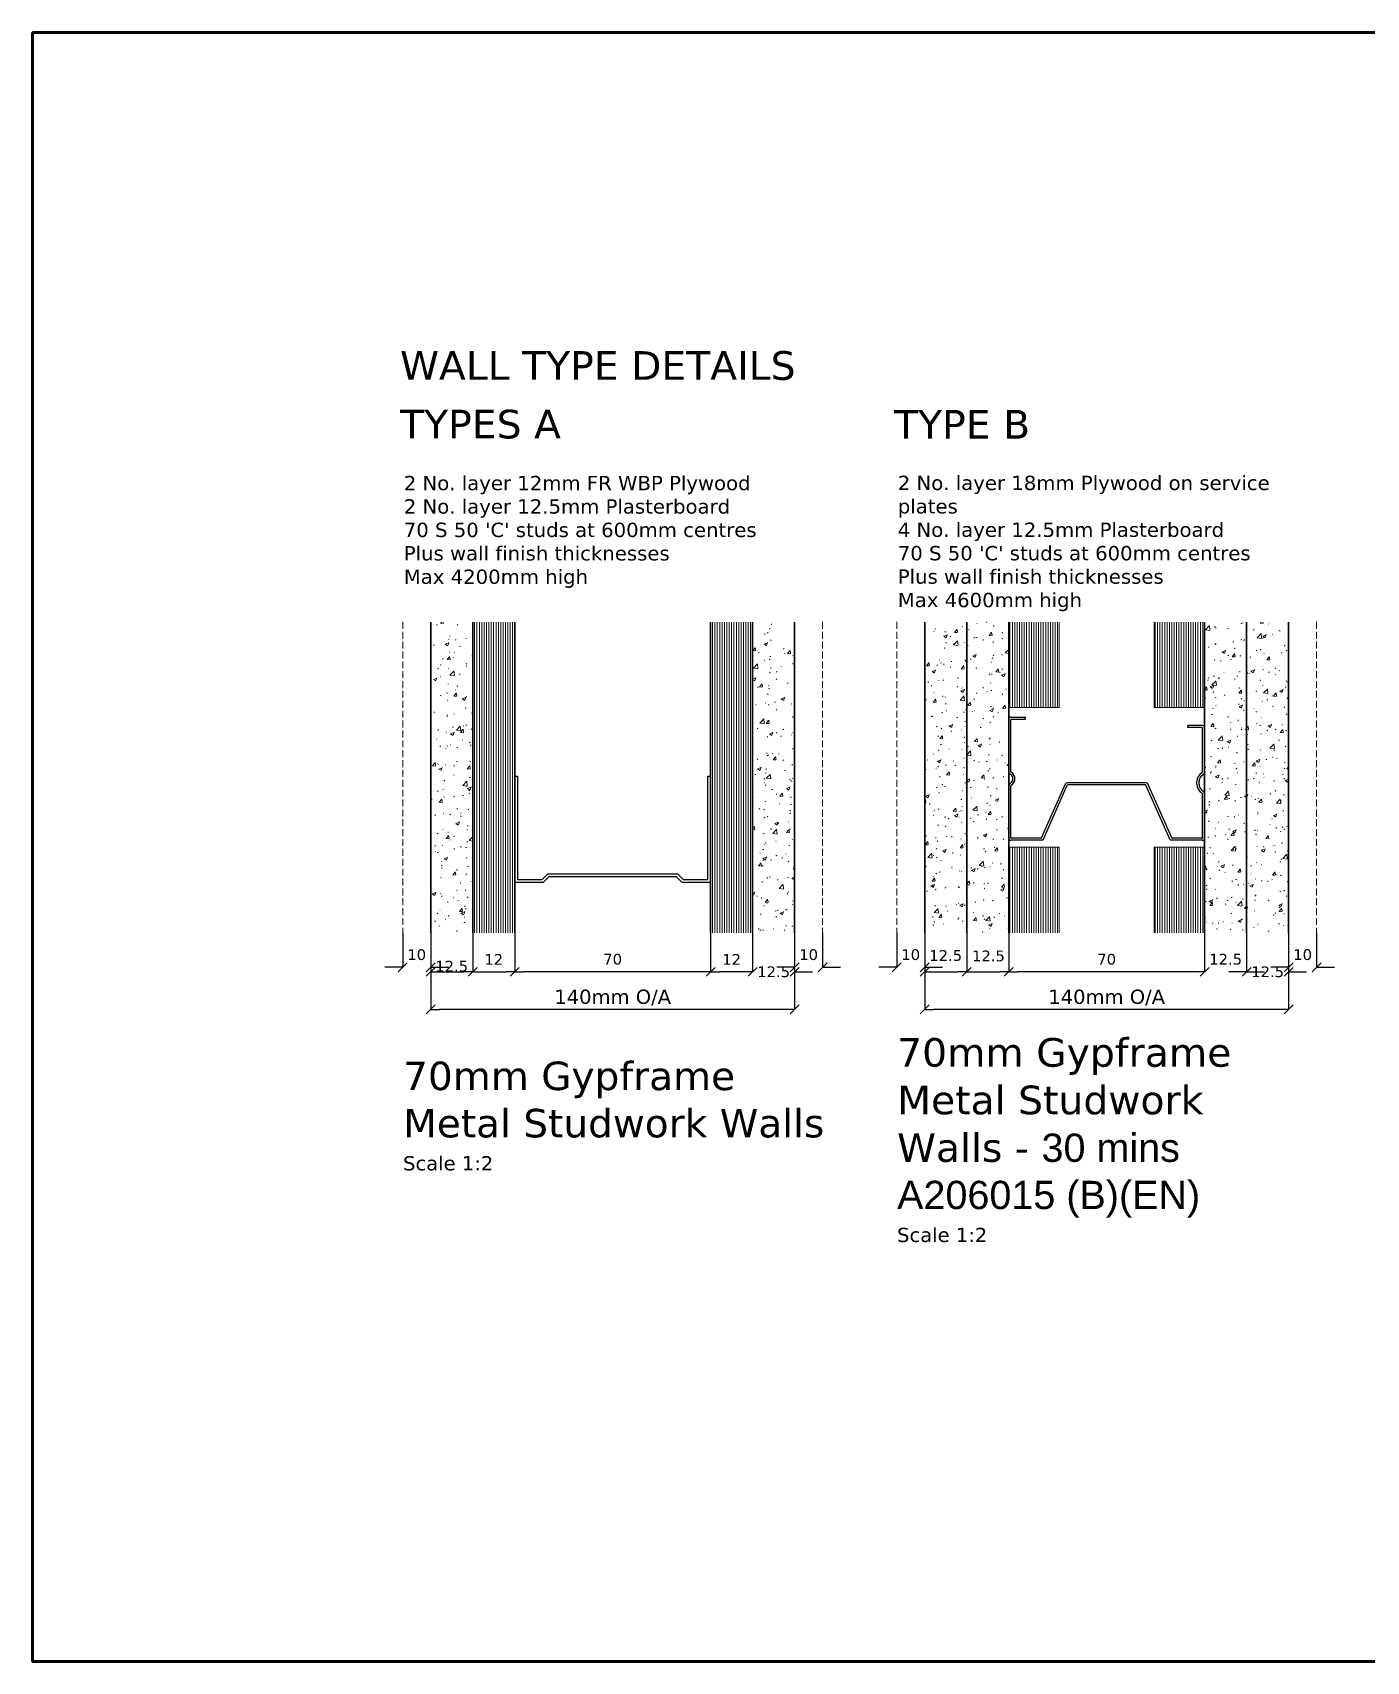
# Model space of a CAD drawing. Header units: millimetres. Extents: x -159872 to 386485, y -250577 to 158966.
# Drawn here: x -109263 to -108787, y 16843 to 17425 of the extents above; entities that cross this region are included whole.
import ezdxf

# ---------------------------------------------------------------- set-up
doc = ezdxf.new("R2010")
doc.units = ezdxf.units.MM
doc.header["$PDMODE"] = 1
doc.header["$PDSIZE"] = -2
doc.linetypes.add('VW-02 Medium Dashed', pattern=[3.527298, 2.469236, -1.058062])
doc.layers.get('0').update_dxf_attribs({"lineweight": 25})
for name, color, linetype, lineweight in [('LDS-details', 4, 'Continuous', 25), ('LDS-dimensions-1-2', 251, 'Continuous', 9), ('LDS-finishes-wall', 252, 'Continuous', 9), ('LDS-hatch_Hatch', 7, 'Continuous', 5), ('LDS-struct-new-walls', 6, 'Continuous', 35), ('LDS-text-1-2', 7, 'Continuous', 9)]:
    doc.layers.add(name, color=color, linetype=linetype, lineweight=lineweight)
doc.styles.add('Verdana', font='Verdana.ttf')
doc.dimstyles.new('keane-1-2', dxfattribs={"dimtxt": 2.541058, "dimasz": 3.181201, "dimexe": 0.05, "dimexo": 0.05, "dimgap": 0.05, "dimtad": 1, "dimtih": 1, "dimtoh": 1, "dimdec": 0, "dimdsep": 46, "dimtxsty": 'Verdana', "dimblk": 'VW_SLASH-3', "dimblk1": 'VW_SLASH-3', "dimblk2": 'VW_SLASH-3', "dimcen": 0, "dimazin": 0, "dimtfac": 1, "dimtdec": 0, "dimtix": 1, "dimtofl": 0, "dimtmove": 0, "dimatfit": 0, "dimldrblk": 'VW_SLASH-3', "dimfxl": 1, "dimfrac": 2, "dimtolj": 1, "dimarcsym": 0})
pattern_1 = [(90, (60673.5132, -36457.5152), (-0.850011, 0), [])]
pattern_2 = [(50, (60673.513, -36457.515), (12.3999044, -1.08485107), [1.2965906, -14.2624969]), (-5, (60673.513, -36457.515), (-2.3987157, 13.0038036), [1.0372725, -11.4099975]), (100.4514, (60674.547, -36457.606), (10.0011979, 11.9189446), [1.1019324, -12.1212572]), (46.1842, (60673.513, -36454.058), (18.4503298, -2.861472), [1.944886, -21.3937453]), (96.6356, (60675.05, -36454.296), (16.158332, 16.840428), [1.6528987, -18.1818829]), (-8.8158, (60673.513, -36454.058), (16.1583189, 16.8404406), [1.5559087, -17.1149963]), (21, (60675.242, -36454.922), (10.3192545, -6.96042505), [1.2965906, -14.2624969]), (-34, (60675.242, -36454.922), (4.206405, 12.5363033), [1.0372725, -11.4099975]), (71.4514, (60676.102, -36455.502), (14.5256638, 5.5758669), [1.1019324, -12.1212572]), (37.5, (60673.5132, -36457.515), (0.21021806, 5.75502733), [0.17287875, -34.1349092]), (37.5, (60682.593, -36450.548), (0.21021806, 5.75502733), [0.17287875, -34.1349092]), (37.5, (60682.73, -36450.443), (0.21021806, 5.75502733), [0.17287875, -34.1349092]), (37.5, (60692.0564, -36443.2865), (0.21021806, 5.75502733), [0.17287875, -34.1349092]), (37.5, (60692.1936, -36443.1813), (0.21021806, 5.75502733), [0.17287875, -34.1349092]), (7.5, (60673.513, -36457.515), (4.54791328, 6.81854037), [0.17287875, -21.8086543]), (7.5, (60680.232, -36456.6307), (4.54791328, 6.81854037), [0.17287875, -21.8086543]), (7.5, (60680.4035, -36456.608), (4.54791328, 6.81854037), [0.17287875, -21.8086543]), (7.5, (60691.493, -36455.148), (4.54791328, 6.81854037), [0.17287875, -21.8086543]), (7.5, (60691.6645, -36455.1256), (4.54791328, 6.81854037), [0.17287875, -21.8086543]), (-32.5, (60669.658, -36457.515), (9.22865555, -0.3899258), [0.17287875, -35.5265831]), (-32.5, (60673.449, -36459.9303), (9.22865555, -0.3899258), [0.17287875, -35.5265831]), (-32.5, (60673.5948, -36460.023), (9.22865555, -0.3899258), [0.17287875, -35.5265831]), (-32.5, (60685.1133, -36467.3613), (9.22865555, -0.3899258), [0.17287875, -35.5265831]), (-32.5, (60685.259, -36467.454), (9.22865555, -0.3899258), [0.17287875, -35.5265831]), (-42.5, (60667.929, -36457.515), (10.0820496, 1.73060242), [0.1728787, -27.107388]), (-42.5, (60672.199, -36461.428), (10.0820496, 1.73060242), [0.1728787, -27.107388]), (-42.5, (60672.327, -36461.545), (10.0820496, 1.73060242), [0.1728787, -27.107388]), (-42.5, (60679.0565, -36467.7114), (10.0820496, 1.73060242), [0.1728787, -27.107388]), (-42.5, (60679.184, -36467.828), (10.0820496, 1.73060242), [0.1728787, -27.107388])]

# ---------------------------------------------------------------- blocks, each defined once
blk = doc.blocks.new('VW_SLASH-3')
at = {"color": 0, "linetype": 'ByBlock', "lineweight": -2, "transparency": 16777216}
blk.add_line((0, 0), (-1, 0), dxfattribs=at)
at = {"color": 0, "linetype": 'Continuous', "lineweight": 5, "transparency": 16777216, "flags": 128}
blk.add_lwpolyline([(0.5, 0.5), (-0.5, -0.5)], dxfattribs=at)
blk = doc.blocks.new('*D10')
at = {"layer": 'Defpoints', "color": 0}
for p in [(-109090.81, 17103.5), (-109020.81, 17103.5), (-109090.81, 17089.52)]:
    blk.add_point(p, dxfattribs=at)
at = {"layer": 'LDS-dimensions-1-2', "color": 0, "lineweight": -2}
for p, q in [((-109090.81, 17103.45), (-109090.81, 17089.47)), ((-109020.81, 17103.45), (-109020.81, 17089.47)), ((-109024, 17089.52), (-109087.63, 17089.52))]:
    blk.add_line(p, q, dxfattribs=at)
at = {"layer": 'LDS-dimensions-1-2', "color": 0, "lineweight": -2, "xscale": 3.181201171875, "yscale": 3.181201171875, "zscale": 3.181201171875, "rotation": 180}
blk.add_blockref('VW_SLASH-3', (-109090.81, 17089.52), dxfattribs=at)
at = {"layer": 'LDS-dimensions-1-2', "color": 0, "lineweight": -2, "xscale": 3.181201171875, "yscale": 3.181201171875, "zscale": 3.181201171875}
blk.add_blockref('VW_SLASH-3', (-109020.81, 17089.52), dxfattribs=at)
at = {"layer": 'LDS-dimensions-1-2', "color": 0, "insert": (-109055.81, 17094.01), "char_height": 3.838, "attachment_point": 5, "style": 'Verdana'}
blk.add_mtext('\\A1;70', dxfattribs=at)
blk = doc.blocks.new('*D11')
at = {"layer": 'Defpoints', "color": 0}
for p in [(-109120.81, 17101), (-108990.81, 17103.5), (-109120.81, 17076.13)]:
    blk.add_point(p, dxfattribs=at)
at = {"layer": 'LDS-dimensions-1-2', "color": 0, "lineweight": -2}
for p, q in [((-109120.81, 17100.95), (-109120.81, 17076.08)), ((-108990.81, 17103.45), (-108990.81, 17076.08)), ((-108994, 17076.13), (-109117.63, 17076.13))]:
    blk.add_line(p, q, dxfattribs=at)
at = {"layer": 'LDS-dimensions-1-2', "color": 0, "lineweight": -2, "xscale": 3.181201171875, "yscale": 3.181201171875, "zscale": 3.181201171875, "rotation": 180}
blk.add_blockref('VW_SLASH-3', (-109120.81, 17076.13), dxfattribs=at)
at = {"layer": 'LDS-dimensions-1-2', "color": 0, "lineweight": -2, "xscale": 3.181201171875, "yscale": 3.181201171875, "zscale": 3.181201171875}
blk.add_blockref('VW_SLASH-3', (-108990.81, 17076.13), dxfattribs=at)
at = {"layer": 'LDS-dimensions-1-2', "color": 0, "insert": (-109055.81, 17080.31), "char_height": 5.0821, "attachment_point": 5, "style": 'Verdana'}
blk.add_mtext('\\A1;140mm O/A', dxfattribs=at)
blk = doc.blocks.new('*D12')
at = {"layer": 'Defpoints', "color": 0}
for p in [(-109105.81, 17103.5), (-109090.81, 17103.5), (-109090.81, 17089.52)]:
    blk.add_point(p, dxfattribs=at)
at = {"layer": 'LDS-dimensions-1-2', "color": 0, "lineweight": -2}
for p, q in [((-109105.81, 17103.45), (-109105.81, 17089.47)), ((-109090.81, 17103.45), (-109090.81, 17089.47)), ((-109102.63, 17089.52), (-109094, 17089.52))]:
    blk.add_line(p, q, dxfattribs=at)
at = {"layer": 'LDS-dimensions-1-2', "color": 0, "lineweight": -2, "xscale": 3.181201171875, "yscale": 3.181201171875, "zscale": 3.181201171875, "rotation": 180}
blk.add_blockref('VW_SLASH-3', (-109105.81, 17089.52), dxfattribs=at)
at = {"layer": 'LDS-dimensions-1-2', "color": 0, "lineweight": -2, "xscale": 3.181201171875, "yscale": 3.181201171875, "zscale": 3.181201171875}
blk.add_blockref('VW_SLASH-3', (-109090.81, 17089.52), dxfattribs=at)
at = {"layer": 'LDS-dimensions-1-2', "color": 0, "insert": (-109098.31, 17093.97), "char_height": 3.838, "attachment_point": 5, "style": 'Verdana'}
blk.add_mtext('\\A1;12', dxfattribs=at)
blk = doc.blocks.new('*D13')
at = {"layer": 'Defpoints', "color": 0}
for p in [(-109120.81, 17103.5), (-109105.81, 17103.5), (-109105.81, 17089.52)]:
    blk.add_point(p, dxfattribs=at)
at = {"layer": 'LDS-dimensions-1-2', "color": 0, "lineweight": -2}
for p, q in [((-109120.81, 17103.45), (-109120.81, 17089.47)), ((-109105.81, 17103.45), (-109105.81, 17089.47)), ((-109117.63, 17089.52), (-109109, 17089.52))]:
    blk.add_line(p, q, dxfattribs=at)
at = {"layer": 'LDS-dimensions-1-2', "color": 0, "lineweight": -2, "xscale": 3.181201171875, "yscale": 3.181201171875, "zscale": 3.181201171875, "rotation": 180}
blk.add_blockref('VW_SLASH-3', (-109120.81, 17089.52), dxfattribs=at)
at = {"layer": 'LDS-dimensions-1-2', "color": 0, "lineweight": -2, "xscale": 3.181201171875, "yscale": 3.181201171875, "zscale": 3.181201171875}
blk.add_blockref('VW_SLASH-3', (-109105.81, 17089.52), dxfattribs=at)
at = {"layer": 'LDS-dimensions-1-2', "color": 0, "insert": (-109113.31, 17091.51), "char_height": 3.838, "attachment_point": 5, "style": 'Verdana'}
blk.add_mtext('\\A1;12.5', dxfattribs=at)
blk = doc.blocks.new('*D14')
at = {"layer": 'Defpoints', "color": 0}
for p in [(-109020.81, 17103.5), (-109005.81, 17103.5), (-109020.81, 17089.52)]:
    blk.add_point(p, dxfattribs=at)
at = {"layer": 'LDS-dimensions-1-2', "color": 0, "lineweight": -2}
for p, q in [((-109020.81, 17103.45), (-109020.81, 17089.47)), ((-109005.81, 17103.45), (-109005.81, 17089.47)), ((-109009, 17089.52), (-109017.63, 17089.52))]:
    blk.add_line(p, q, dxfattribs=at)
at = {"layer": 'LDS-dimensions-1-2', "color": 0, "lineweight": -2, "xscale": 3.181201171875, "yscale": 3.181201171875, "zscale": 3.181201171875, "rotation": 180}
blk.add_blockref('VW_SLASH-3', (-109020.81, 17089.52), dxfattribs=at)
at = {"layer": 'LDS-dimensions-1-2', "color": 0, "lineweight": -2, "xscale": 3.181201171875, "yscale": 3.181201171875, "zscale": 3.181201171875}
blk.add_blockref('VW_SLASH-3', (-109005.81, 17089.52), dxfattribs=at)
at = {"layer": 'LDS-dimensions-1-2', "color": 0, "insert": (-109013.31, 17093.97), "char_height": 3.838, "attachment_point": 5, "style": 'Verdana'}
blk.add_mtext('\\A1;12', dxfattribs=at)
blk = doc.blocks.new('*D15')
at = {"layer": 'Defpoints', "color": 0}
for p in [(-109005.81, 17103.5), (-108990.81, 17103.5), (-109005.81, 17089.52)]:
    blk.add_point(p, dxfattribs=at)
at = {"layer": 'LDS-dimensions-1-2', "color": 0, "lineweight": -2}
for p, q in [((-109005.81, 17103.45), (-109005.81, 17089.47)), ((-108990.81, 17103.45), (-108990.81, 17089.47)), ((-109009, 17089.52), (-109012.18, 17089.52)), ((-108987.63, 17089.52), (-108984.45, 17089.52))]:
    blk.add_line(p, q, dxfattribs=at)
at = {"layer": 'LDS-dimensions-1-2', "color": 0, "lineweight": -2, "xscale": 3.181201171875, "yscale": 3.181201171875, "zscale": 3.181201171875}
blk.add_blockref('VW_SLASH-3', (-109005.81, 17089.52), dxfattribs=at)
at = {"layer": 'LDS-dimensions-1-2', "color": 0, "lineweight": -2, "xscale": 3.181201171875, "yscale": 3.181201171875, "zscale": 3.181201171875, "rotation": 180}
blk.add_blockref('VW_SLASH-3', (-108990.81, 17089.52), dxfattribs=at)
at = {"layer": 'LDS-dimensions-1-2', "color": 0, "insert": (-108998.31, 17089.52), "char_height": 3.838, "attachment_point": 5, "style": 'Verdana'}
blk.add_mtext('\\A1;12.5', dxfattribs=at)
blk = doc.blocks.new('*D25')
at = {"layer": 'Defpoints', "color": 0}
for p in [(-108914.35, 17103.5), (-108844.35, 17103.5), (-108914.35, 17089.52)]:
    blk.add_point(p, dxfattribs=at)
at = {"layer": 'LDS-dimensions-1-2', "color": 0, "lineweight": -2}
for p, q in [((-108914.35, 17103.45), (-108914.35, 17089.47)), ((-108844.35, 17103.45), (-108844.35, 17089.47)), ((-108847.54, 17089.52), (-108911.17, 17089.52))]:
    blk.add_line(p, q, dxfattribs=at)
at = {"layer": 'LDS-dimensions-1-2', "color": 0, "lineweight": -2, "xscale": 3.181201171875, "yscale": 3.181201171875, "zscale": 3.181201171875, "rotation": 180}
blk.add_blockref('VW_SLASH-3', (-108914.35, 17089.52), dxfattribs=at)
at = {"layer": 'LDS-dimensions-1-2', "color": 0, "lineweight": -2, "xscale": 3.181201171875, "yscale": 3.181201171875, "zscale": 3.181201171875}
blk.add_blockref('VW_SLASH-3', (-108844.35, 17089.52), dxfattribs=at)
at = {"layer": 'LDS-dimensions-1-2', "color": 0, "insert": (-108879.35, 17094.01), "char_height": 3.838, "attachment_point": 5, "style": 'Verdana'}
blk.add_mtext('\\A1;70', dxfattribs=at)
blk = doc.blocks.new('*D26')
at = {"layer": 'Defpoints', "color": 0}
for p in [(-108944.35, 17101), (-108814.35, 17103.5), (-108944.35, 17076.13)]:
    blk.add_point(p, dxfattribs=at)
at = {"layer": 'LDS-dimensions-1-2', "color": 0, "lineweight": -2}
for p, q in [((-108944.35, 17100.95), (-108944.35, 17076.08)), ((-108814.35, 17103.45), (-108814.35, 17076.08)), ((-108817.54, 17076.13), (-108941.17, 17076.13))]:
    blk.add_line(p, q, dxfattribs=at)
at = {"layer": 'LDS-dimensions-1-2', "color": 0, "lineweight": -2, "xscale": 3.181201171875, "yscale": 3.181201171875, "zscale": 3.181201171875, "rotation": 180}
blk.add_blockref('VW_SLASH-3', (-108944.35, 17076.13), dxfattribs=at)
at = {"layer": 'LDS-dimensions-1-2', "color": 0, "lineweight": -2, "xscale": 3.181201171875, "yscale": 3.181201171875, "zscale": 3.181201171875}
blk.add_blockref('VW_SLASH-3', (-108814.35, 17076.13), dxfattribs=at)
at = {"layer": 'LDS-dimensions-1-2', "color": 0, "insert": (-108879.35, 17080.31), "char_height": 5.0821, "attachment_point": 5, "style": 'Verdana'}
blk.add_mtext('\\A1;140mm O/A', dxfattribs=at)
blk = doc.blocks.new('*D27')
at = {"layer": 'Defpoints', "color": 0}
for p in [(-108929.35, 17103.5), (-108914.35, 17103.5), (-108914.35, 17089.52)]:
    blk.add_point(p, dxfattribs=at)
at = {"layer": 'LDS-dimensions-1-2', "color": 0, "lineweight": -2}
for p, q in [((-108929.35, 17103.45), (-108929.35, 17089.47)), ((-108914.35, 17103.45), (-108914.35, 17089.47)), ((-108926.17, 17089.52), (-108917.54, 17089.52))]:
    blk.add_line(p, q, dxfattribs=at)
at = {"layer": 'LDS-dimensions-1-2', "color": 0, "lineweight": -2, "xscale": 3.181201171875, "yscale": 3.181201171875, "zscale": 3.181201171875, "rotation": 180}
blk.add_blockref('VW_SLASH-3', (-108929.35, 17089.52), dxfattribs=at)
at = {"layer": 'LDS-dimensions-1-2', "color": 0, "lineweight": -2, "xscale": 3.181201171875, "yscale": 3.181201171875, "zscale": 3.181201171875}
blk.add_blockref('VW_SLASH-3', (-108914.35, 17089.52), dxfattribs=at)
at = {"layer": 'LDS-dimensions-1-2', "color": 0, "insert": (-108921.57, 17095.19), "char_height": 3.838, "attachment_point": 5, "style": 'Verdana'}
blk.add_mtext('\\A1;12.5', dxfattribs=at)
blk = doc.blocks.new('*D28')
at = {"layer": 'Defpoints', "color": 0}
for p in [(-108944.35, 17103.5), (-108929.35, 17103.5), (-108929.35, 17089.52)]:
    blk.add_point(p, dxfattribs=at)
at = {"layer": 'LDS-dimensions-1-2', "color": 0, "lineweight": -2}
for p, q in [((-108944.35, 17103.45), (-108944.35, 17089.47)), ((-108929.35, 17103.45), (-108929.35, 17089.47)), ((-108941.17, 17089.52), (-108932.54, 17089.52))]:
    blk.add_line(p, q, dxfattribs=at)
at = {"layer": 'LDS-dimensions-1-2', "color": 0, "lineweight": -2, "xscale": 3.181201171875, "yscale": 3.181201171875, "zscale": 3.181201171875, "rotation": 180}
blk.add_blockref('VW_SLASH-3', (-108944.35, 17089.52), dxfattribs=at)
at = {"layer": 'LDS-dimensions-1-2', "color": 0, "lineweight": -2, "xscale": 3.181201171875, "yscale": 3.181201171875, "zscale": 3.181201171875}
blk.add_blockref('VW_SLASH-3', (-108929.35, 17089.52), dxfattribs=at)
at = {"layer": 'LDS-dimensions-1-2', "color": 0, "insert": (-108936.85, 17095.34), "char_height": 3.838, "attachment_point": 5, "style": 'Verdana'}
blk.add_mtext('\\A1;12.5', dxfattribs=at)
blk = doc.blocks.new('*D29')
at = {"layer": 'Defpoints', "color": 0}
for p in [(-108844.35, 17103.5), (-108829.35, 17103.5), (-108844.35, 17089.52)]:
    blk.add_point(p, dxfattribs=at)
at = {"layer": 'LDS-dimensions-1-2', "color": 0, "lineweight": -2}
for p, q in [((-108844.35, 17103.45), (-108844.35, 17089.47)), ((-108829.35, 17103.45), (-108829.35, 17089.47)), ((-108847.54, 17089.52), (-108850.72, 17089.52)), ((-108826.17, 17089.52), (-108822.99, 17089.52))]:
    blk.add_line(p, q, dxfattribs=at)
at = {"layer": 'LDS-dimensions-1-2', "color": 0, "lineweight": -2, "xscale": 3.181201171875, "yscale": 3.181201171875, "zscale": 3.181201171875}
blk.add_blockref('VW_SLASH-3', (-108844.35, 17089.52), dxfattribs=at)
at = {"layer": 'LDS-dimensions-1-2', "color": 0, "lineweight": -2, "xscale": 3.181201171875, "yscale": 3.181201171875, "zscale": 3.181201171875, "rotation": 180}
blk.add_blockref('VW_SLASH-3', (-108829.35, 17089.52), dxfattribs=at)
at = {"layer": 'LDS-dimensions-1-2', "color": 0, "insert": (-108836.85, 17094.01), "char_height": 3.838, "attachment_point": 5, "style": 'Verdana'}
blk.add_mtext('\\A1;12.5', dxfattribs=at)
blk = doc.blocks.new('*D30')
at = {"layer": 'Defpoints', "color": 0}
for p in [(-108829.35, 17103.5), (-108814.35, 17103.5), (-108829.35, 17089.52)]:
    blk.add_point(p, dxfattribs=at)
at = {"layer": 'LDS-dimensions-1-2', "color": 0, "lineweight": -2}
for p, q in [((-108829.35, 17103.45), (-108829.35, 17089.47)), ((-108814.35, 17103.45), (-108814.35, 17089.47)), ((-108832.54, 17089.52), (-108835.72, 17089.52)), ((-108811.17, 17089.52), (-108807.99, 17089.52))]:
    blk.add_line(p, q, dxfattribs=at)
at = {"layer": 'LDS-dimensions-1-2', "color": 0, "lineweight": -2, "xscale": 3.181201171875, "yscale": 3.181201171875, "zscale": 3.181201171875}
blk.add_blockref('VW_SLASH-3', (-108829.35, 17089.52), dxfattribs=at)
at = {"layer": 'LDS-dimensions-1-2', "color": 0, "lineweight": -2, "xscale": 3.181201171875, "yscale": 3.181201171875, "zscale": 3.181201171875, "rotation": 180}
blk.add_blockref('VW_SLASH-3', (-108814.35, 17089.52), dxfattribs=at)
at = {"layer": 'LDS-dimensions-1-2', "color": 0, "insert": (-108821.85, 17089.52), "char_height": 3.838, "attachment_point": 5, "style": 'Verdana'}
blk.add_mtext('\\A1;12.5', dxfattribs=at)
blk = doc.blocks.new('*D330')
at = {"layer": 'Defpoints', "color": 0}
for p in [(-108814.35, 17105.14), (-108804.35, 17103.5), (-108804.35, 17091.15)]:
    blk.add_point(p, dxfattribs=at)
at = {"layer": 'LDS-dimensions-1-2', "color": 0, "lineweight": -2}
for p, q in [((-108814.35, 17105.09), (-108814.35, 17091.1)), ((-108804.35, 17103.45), (-108804.35, 17091.1)), ((-108817.54, 17091.15), (-108820.72, 17091.15)), ((-108801.17, 17091.15), (-108797.99, 17091.15))]:
    blk.add_line(p, q, dxfattribs=at)
at = {"layer": 'LDS-dimensions-1-2', "color": 0, "lineweight": -2, "xscale": 3.181201171875, "yscale": 3.181201171875, "zscale": 3.181201171875}
blk.add_blockref('VW_SLASH-3', (-108814.35, 17091.15), dxfattribs=at)
at = {"layer": 'LDS-dimensions-1-2', "color": 0, "lineweight": -2, "xscale": 3.181201171875, "yscale": 3.181201171875, "zscale": 3.181201171875, "rotation": 180}
blk.add_blockref('VW_SLASH-3', (-108804.35, 17091.15), dxfattribs=at)
at = {"layer": 'LDS-dimensions-1-2', "color": 0, "insert": (-108809.35, 17095.65), "char_height": 3.838, "attachment_point": 5, "style": 'Verdana'}
blk.add_mtext('\\A1;10', dxfattribs=at)
blk = doc.blocks.new('*D331')
at = {"layer": 'Defpoints', "color": 0}
for p in [(-108990.81, 17105.14), (-108980.81, 17103.5), (-108980.81, 17091.15)]:
    blk.add_point(p, dxfattribs=at)
at = {"layer": 'LDS-dimensions-1-2', "color": 0, "lineweight": -2}
for p, q in [((-108990.81, 17105.09), (-108990.81, 17091.1)), ((-108980.81, 17103.45), (-108980.81, 17091.1)), ((-108994, 17091.15), (-108997.18, 17091.15)), ((-108977.63, 17091.15), (-108974.45, 17091.15))]:
    blk.add_line(p, q, dxfattribs=at)
at = {"layer": 'LDS-dimensions-1-2', "color": 0, "lineweight": -2, "xscale": 3.181201171875, "yscale": 3.181201171875, "zscale": 3.181201171875}
blk.add_blockref('VW_SLASH-3', (-108990.81, 17091.15), dxfattribs=at)
at = {"layer": 'LDS-dimensions-1-2', "color": 0, "lineweight": -2, "xscale": 3.181201171875, "yscale": 3.181201171875, "zscale": 3.181201171875, "rotation": 180}
blk.add_blockref('VW_SLASH-3', (-108980.81, 17091.15), dxfattribs=at)
at = {"layer": 'LDS-dimensions-1-2', "color": 0, "insert": (-108985.81, 17095.65), "char_height": 3.838, "attachment_point": 5, "style": 'Verdana'}
blk.add_mtext('\\A1;10', dxfattribs=at)
blk = doc.blocks.new('*D332')
at = {"layer": 'Defpoints', "color": 0}
for p in [(-109120.81, 17105.14), (-109130.81, 17103.5), (-109130.81, 17091.15)]:
    blk.add_point(p, dxfattribs=at)
at = {"layer": 'LDS-dimensions-1-2', "color": 0, "lineweight": -2}
for p, q in [((-109120.81, 17105.09), (-109120.81, 17091.1)), ((-109130.81, 17103.45), (-109130.81, 17091.1)), ((-109134, 17091.15), (-109137.18, 17091.15)), ((-109117.63, 17091.15), (-109114.45, 17091.15))]:
    blk.add_line(p, q, dxfattribs=at)
at = {"layer": 'LDS-dimensions-1-2', "color": 0, "lineweight": -2, "xscale": 3.181201171875, "yscale": 3.181201171875, "zscale": 3.181201171875}
blk.add_blockref('VW_SLASH-3', (-109130.81, 17091.15), dxfattribs=at)
at = {"layer": 'LDS-dimensions-1-2', "color": 0, "lineweight": -2, "xscale": 3.181201171875, "yscale": 3.181201171875, "zscale": 3.181201171875, "rotation": 180}
blk.add_blockref('VW_SLASH-3', (-109120.81, 17091.15), dxfattribs=at)
at = {"layer": 'LDS-dimensions-1-2', "color": 0, "insert": (-109125.81, 17095.65), "char_height": 3.838, "attachment_point": 5, "style": 'Verdana'}
blk.add_mtext('\\A1;10', dxfattribs=at)
blk = doc.blocks.new('*D333')
at = {"layer": 'Defpoints', "color": 0}
for p in [(-108944.35, 17105.14), (-108954.35, 17103.5), (-108954.35, 17091.15)]:
    blk.add_point(p, dxfattribs=at)
at = {"layer": 'LDS-dimensions-1-2', "color": 0, "lineweight": -2}
for p, q in [((-108944.35, 17105.09), (-108944.35, 17091.1)), ((-108954.35, 17103.45), (-108954.35, 17091.1)), ((-108957.54, 17091.15), (-108960.72, 17091.15)), ((-108941.17, 17091.15), (-108937.99, 17091.15))]:
    blk.add_line(p, q, dxfattribs=at)
at = {"layer": 'LDS-dimensions-1-2', "color": 0, "lineweight": -2, "xscale": 3.181201171875, "yscale": 3.181201171875, "zscale": 3.181201171875}
blk.add_blockref('VW_SLASH-3', (-108954.35, 17091.15), dxfattribs=at)
at = {"layer": 'LDS-dimensions-1-2', "color": 0, "lineweight": -2, "xscale": 3.181201171875, "yscale": 3.181201171875, "zscale": 3.181201171875, "rotation": 180}
blk.add_blockref('VW_SLASH-3', (-108944.35, 17091.15), dxfattribs=at)
at = {"layer": 'LDS-dimensions-1-2', "color": 0, "insert": (-108949.35, 17095.65), "char_height": 3.838, "attachment_point": 5, "style": 'Verdana'}
blk.add_mtext('\\A1;10', dxfattribs=at)

msp = doc.modelspace()

# ---------------------------------------------------------------- hatches: boundary and pattern name
at = {"layer": 'LDS-hatch_Hatch', "linetype": 'Continuous', "lineweight": 5}
h = msp.add_hatch(dxfattribs=at)
h.set_pattern_fill('03_   concrete', color=251, style=0, pattern_type=2)
h.set_pattern_definition(pattern_2)
h.paths.add_polyline_path([(-109105.81409, 17214.48495), (-109120.81409, 17214.48495), (-109120.81409, 17103.50152), (-109105.81409, 17103.50152)])
h = msp.add_hatch(dxfattribs=at)
h.set_pattern_fill('Sht Metal Corrugated Vert HF', style=0, pattern_type=2)
h.set_pattern_definition(pattern_1)
h.paths.add_polyline_path([(-109105.81409, 17214.48495), (-109090.81409, 17214.48495), (-109090.81409, 17103.50152), (-109105.81409, 17103.50152)])
h = msp.add_hatch(dxfattribs=at)
h.set_pattern_fill('Sht Metal Corrugated Vert HF', style=0, pattern_type=2)
h.set_pattern_definition(pattern_1)
h.paths.add_polyline_path([(-109005.81409, 17214.48495), (-109020.81409, 17214.48495), (-109020.81409, 17103.50152), (-109005.81409, 17103.50152)])
h = msp.add_hatch(dxfattribs=at)
h.set_pattern_fill('03_   concrete', color=251, style=0, pattern_type=2)
h.set_pattern_definition(pattern_2)
h.paths.add_polyline_path([(-109005.81409, 17214.48495), (-108990.81409, 17214.48495), (-108990.81409, 17103.50152), (-109005.81409, 17103.50152)])
h = msp.add_hatch(dxfattribs=at)
h.set_pattern_fill('03_   concrete', color=251, style=0, pattern_type=2)
h.set_pattern_definition(pattern_2)
h.paths.add_polyline_path([(-108929.35498, 17214.48495), (-108944.35498, 17214.48495), (-108944.35498, 17103.50152), (-108929.35498, 17103.50152)])
h = msp.add_hatch(dxfattribs=at)
h.set_pattern_fill('03_   concrete', color=251, style=0, pattern_type=2)
h.set_pattern_definition(pattern_2)
h.paths.add_polyline_path([(-108929.35498, 17214.48495), (-108914.35498, 17214.48495), (-108914.35498, 17103.50152), (-108929.35498, 17103.50152)])
at = {"layer": 'LDS-hatch_Hatch', "linetype": 'Continuous', "lineweight": 5, "transparency": 33554687}
h = msp.add_hatch(dxfattribs=at)
h.set_pattern_fill('Sht Metal Corrugated Vert HF', style=0, pattern_type=2)
h.set_pattern_definition(pattern_1)
h.paths.add_polyline_path([(-108914.35498, 17214.48495), (-108914.35498, 17183.95543), (-108896.35498, 17183.95543), (-108896.35498, 17214.48495)])
h = msp.add_hatch(dxfattribs=at)
h.set_pattern_fill('Sht Metal Corrugated Vert HF', style=0, pattern_type=2)
h.set_pattern_definition(pattern_1)
h.paths.add_polyline_path([(-108844.35498, 17214.48495), (-108844.35498, 17183.95543), (-108862.35498, 17183.95543), (-108862.35498, 17214.48495)])
at = {"layer": 'LDS-hatch_Hatch', "linetype": 'Continuous', "lineweight": 5}
h = msp.add_hatch(dxfattribs=at)
h.set_pattern_fill('03_   concrete', color=251, style=0, pattern_type=2)
h.set_pattern_definition(pattern_2)
h.paths.add_polyline_path([(-108829.35498, 17214.48495), (-108844.35498, 17214.48495), (-108844.35498, 17103.50152), (-108829.35498, 17103.50152)])
h = msp.add_hatch(dxfattribs=at)
h.set_pattern_fill('03_   concrete', color=251, style=0, pattern_type=2)
h.set_pattern_definition(pattern_2)
h.paths.add_polyline_path([(-108829.35498, 17214.48495), (-108814.35498, 17214.48495), (-108814.35498, 17103.50152), (-108829.35498, 17103.50152)])
at = {"layer": 'LDS-hatch_Hatch', "linetype": 'Continuous', "lineweight": 5, "transparency": 33554687}
h = msp.add_hatch(dxfattribs=at)
h.set_pattern_fill('Sht Metal Corrugated Vert HF', style=0, pattern_type=2)
h.set_pattern_definition(pattern_1)
h.paths.add_polyline_path([(-108914.35498, 17103.50152), (-108914.35498, 17134.03104), (-108896.35498, 17134.03104), (-108896.35498, 17103.50152)])
h = msp.add_hatch(dxfattribs=at)
h.set_pattern_fill('Sht Metal Corrugated Vert HF', style=0, pattern_type=2)
h.set_pattern_definition(pattern_1)
h.paths.add_polyline_path([(-108844.35498, 17103.50152), (-108844.35498, 17134.03104), (-108862.35498, 17134.03104), (-108862.35498, 17103.50152)])

# ---------------------------------------------------------------- linework, layer by layer
at = {"layer": 'LDS-details'}
for p, q in [((-108914.35498, 17161.11427), (-108914.35498, 17179.79522)), ((-108913.60498, 17180.54522), (-108908.35498, 17180.54522)), ((-108913.60498, 17161.11427), (-108913.60498, 17179.59522)), ((-108913.40498, 17179.79522), (-108908.35498, 17179.79522)), ((-108908.35498, 17179.79522), (-108908.35498, 17180.54522)), ((-108845.10498, 17177.54522), (-108850.35498, 17177.54522)), ((-108850.35498, 17176.79522), (-108850.35498, 17177.54522)), ((-108845.30498, 17176.79522), (-108850.35498, 17176.79522)), ((-108845.10498, 17160.98034), (-108845.10498, 17176.59522)), ((-108844.35498, 17160.98034), (-108844.35498, 17176.79522)), ((-108847.10498, 17156.54522), (-108847.10498, 17157.54522)), ((-108846.35498, 17156.54522), (-108846.35498, 17157.54522)), ((-108914.35498, 17137.29522), (-108914.35498, 17155.97618)), ((-108913.60498, 17137.49522), (-108913.60498, 17155.97618)), ((-108902.60473, 17137.41388), (-108894.04014, 17156.65028)), ((-108901.9724, 17136.99017), (-108893.4078, 17156.22657)), ((-108865.35498, 17157.09522), (-108893.35498, 17157.09522)), ((-108865.48486, 17156.34522), (-108893.2251, 17156.34522)), ((-108856.73755, 17136.99017), (-108865.30215, 17156.22657)), ((-108856.10522, 17137.41388), (-108864.66982, 17156.65028)), ((-108845.10498, 17137.49522), (-108845.10498, 17153.11011)), ((-108844.35498, 17137.29522), (-108844.35498, 17153.11011)), ((-108902.65756, 17136.54522), (-108913.60498, 17136.54522)), ((-108902.78744, 17137.29522), (-108913.40498, 17137.29522)), ((-108845.10498, 17136.54522), (-108856.05239, 17136.54522)), ((-108845.30498, 17137.29522), (-108855.92251, 17137.29522))]:
    msp.add_line(p, q, dxfattribs=at)
at = {"layer": 'LDS-details', "color": 1, "linetype": 'Continuous', "lineweight": 70, "transparency": 33554687, "flags": 128}
msp.add_lwpolyline([(-109263.01925, 17425.13827), (-107328.56283, 17425.13827), (-107328.56283, 16843.13827), (-109263.01925, 16843.13827)], close=True, dxfattribs=at)
at = {"layer": 'LDS-details', "flags": 128}
msp.add_lwpolyline([(-109021.81409, 17159.49925), (-109020.81409, 17159.49925), (-109020.81409, 17121.49925), (-109031.02119, 17121.49925), (-109033.02119, 17123.49925), (-109078.60698, 17123.49925), (-109080.60698, 17121.49925), (-109090.81409, 17121.49925), (-109090.81409, 17159.49925), (-109089.81409, 17159.49925), (-109089.81409, 17122.49925), (-109081.02119, 17122.49925), (-109079.02119, 17124.49925), (-109032.60698, 17124.49925), (-109030.60698, 17122.49925), (-109021.81409, 17122.49925), (-109021.81409, 17159.49925)], dxfattribs=at)
at = {"layer": 'LDS-details'}
for centre, radius, start, end in [((-108913.60498, 17179.79522), 0.75, 90, 180), ((-108913.40498, 17179.59522), 0.2, 90, 180), ((-108845.30498, 17176.59522), 0.2, 0, 90), ((-108845.10498, 17176.79522), 0.75, 0, 90), ((-108913.20498, 17161.11427), 1.15, 180, 240.55910734), ((-108914.65498, 17158.54522), 1.8, 299.44089266, 60.55910734), ((-108913.20498, 17161.11427), 0.4, 180, 240.55910734), ((-108914.65498, 17158.54522), 2.55, 299.44089266, 60.55910734), ((-108843.55498, 17157.54522), 3.55, 119.58214522, 180), ((-108843.55498, 17157.54522), 2.8, 119.58214522, 180), ((-108845.50498, 17160.98034), 0.4, 299.58214522, 0), ((-108845.50498, 17160.98034), 1.15, 299.58214522, 0), ((-108913.20498, 17155.97618), 1.15, 119.44089266, 180), ((-108913.20498, 17155.97618), 0.4, 119.44089266, 180), ((-108893.35498, 17156.34522), 0.75, 90, 156), ((-108893.2251, 17156.14522), 0.2, 90, 156), ((-108865.48486, 17156.14522), 0.2, 24, 90), ((-108865.35498, 17156.34522), 0.75, 24, 90), ((-108843.55498, 17156.54522), 3.55, 180, 240.41785478), ((-108843.55498, 17156.54522), 2.8, 180, 240.41785478), ((-108845.50498, 17153.11011), 0.4, 0, 60.41785478), ((-108845.50498, 17153.11011), 1.15, 0, 60.41785478), ((-108913.60498, 17137.29522), 0.75, 180, 270), ((-108913.40498, 17137.49522), 0.2, 180, 270), ((-108902.78744, 17137.49522), 0.2, 270, 336), ((-108902.65756, 17137.29522), 0.75, 270, 336), ((-108856.05239, 17137.29522), 0.75, 204, 270), ((-108855.92251, 17137.49522), 0.2, 204, 270), ((-108845.30498, 17137.49522), 0.2, 270, 0), ((-108845.10498, 17137.29522), 0.75, 270, 0)]:
    msp.add_arc(centre, radius, start, end, dxfattribs=at)
at = {"layer": 'LDS-finishes-wall', "linetype": 'VW-02 Medium Dashed', "lineweight": 18}
for p, q in [((-109130.81409, 17214.57119), (-109130.81409, 17103.50152)), ((-108980.81409, 17214.57119), (-108980.81409, 17103.50152)), ((-108954.35498, 17214.57119), (-108954.35498, 17103.50152)), ((-108804.35498, 17214.57119), (-108804.35498, 17103.50152))]:
    msp.add_line(p, q, dxfattribs=at)
at = {"layer": 'LDS-struct-new-walls'}
for p, q in [((-109120.81409, 17103.50152), (-109120.81409, 17214.48495)), ((-109120.81409, 17103.50152), (-109120.81409, 17214.48495)), ((-109120.81409, 17103.50152), (-109120.81409, 17214.48495)), ((-109105.81409, 17103.50152), (-109105.81409, 17214.48495)), ((-109090.81409, 17103.50152), (-109090.81409, 17214.48495)), ((-109020.81409, 17103.50152), (-109020.81409, 17214.48495)), ((-109005.81409, 17103.50152), (-109005.81409, 17214.48495)), ((-108990.81409, 17103.50152), (-108990.81409, 17214.48495)), ((-108990.81409, 17103.50152), (-108990.81409, 17214.48495)), ((-108990.81409, 17103.50152), (-108990.81409, 17214.48495)), ((-108944.35498, 17103.50152), (-108944.35498, 17214.48495)), ((-108929.35498, 17103.50152), (-108929.35498, 17214.48495)), ((-108914.35498, 17103.50152), (-108914.35498, 17214.48495)), ((-108814.35498, 17103.50152), (-108814.35498, 17214.48495)), ((-108814.35498, 17103.50152), (-108814.35498, 17214.48495))]:
    msp.add_line(p, q, dxfattribs=at)
at = {"layer": 'LDS-struct-new-walls', "color": 1, "lineweight": 35}
for p, q in [((-108844.35498, 17103.50152), (-108844.35498, 17214.48495)), ((-108829.35498, 17103.50152), (-108829.35498, 17214.48495)), ((-108814.35498, 17103.50152), (-108814.35498, 17214.48495))]:
    msp.add_line(p, q, dxfattribs=at)
at = {"layer": 'LDS-struct-new-walls', "lineweight": 18, "flags": 128}
for points in [[(-108914.35498, 17214.48495), (-108914.35498, 17183.95543), (-108896.35498, 17183.95543), (-108896.35498, 17214.48495)], [(-108844.35498, 17214.48495), (-108844.35498, 17183.95543), (-108862.35498, 17183.95543), (-108862.35498, 17214.48495)], [(-108914.35498, 17103.50152), (-108914.35498, 17134.03104), (-108896.35498, 17134.03104), (-108896.35498, 17103.50152)], [(-108844.35498, 17103.50152), (-108844.35498, 17134.03104), (-108862.35498, 17134.03104), (-108862.35498, 17103.50152)]]:
    msp.add_lwpolyline(points, dxfattribs=at)

# ---------------------------------------------------------------- texts
at = {"layer": 'LDS-text-1-2', "color": 7, "attachment_point": 4, "style": 'Verdana'}
for s, insert, char_height, width, line_spacing_factor in [('WALL TYPE DETAILS', (-109131.75079, 17306.09075), 10.2342303, 151.2261171, 0.490519), ('TYPES A', (-109131.75079, 17285.15835), 10.23423, 151.2261171, 0.490519), ('TYPE B', (-108955.29168, 17285.15835), 10.23423, 80, 0.490519), ("2 No. layer 12mm FR WBP Plywood\\P2 No. layer 12.5mm Plasterboard\\P70 S 50 'C' studs at 600mm centres\\PPlus wall finish thicknesses\\PMax 4200mm high", (-109130.42422, 17246.72253), 5.1171152, 146.2930235, 0.981037), ("2 No. layer 18mm Plywood on service plates\\P4 No. layer 12.5mm Plasterboard\\P70 S 50 'C' studs at 600mm centres\\PPlus wall finish thicknesses\\PMax 4600mm high", (-108953.96511, 17242.58482), 5.1171152, 146.2930235, 0.981037), ('70mm Gypframe \\PMetal Studwork \\PWalls - {\\fHelvetica|b0|i0|c0|p0;\\C178;\\H0.9874x;30 mins\\PA206015 (B)(EN)}{\\H0.9932x;\\P}{\\H0.4966x;Scale 1:2}', (-108954.20386, 17029.38685), 10.2342303, 130.4585691, 0.996734), ('{\\H2x;70mm Gypframe \\PMetal Studwork Walls\\P}Scale 1:2', (-109130.66297, 17037.96933), 5.0821168, 151.309482, 0.996734)]:
    msp.add_mtext(s, dxfattribs=dict(at, insert=insert, char_height=char_height, width=width, line_spacing_factor=line_spacing_factor))

# ---------------------------------------------------------------- dimensions: what is measured, and where the dimension line sits
at = {"layer": 'LDS-dimensions-1-2', "color": 251}
for base, p1, p2, picture, middle in [((-109130.81409, 17091.14898), (-109120.81409, 17105.13505), (-109130.81409, 17103.50152), '*D332', (-109125.81409, 17095.64651)), ((-108980.81409, 17091.14898), (-108990.81409, 17105.13505), (-108980.81409, 17103.50152), '*D331', (-108985.81409, 17095.64651)), ((-108954.35498, 17091.14898), (-108944.35498, 17105.13505), (-108954.35498, 17103.50152), '*D333', (-108949.35498, 17095.64651)), ((-108804.35498, 17091.14898), (-108814.35498, 17105.13505), (-108804.35498, 17103.50152), '*D330', (-108809.35498, 17095.64651)), ((-109090.81409, 17089.51545), (-109020.81409, 17103.50152), (-109090.81409, 17103.50152), '*D10', (-109055.81409, 17094.01298)), ((-108914.35498, 17089.51545), (-108844.35498, 17103.50152), (-108914.35498, 17103.50152), '*D25', (-108879.35498, 17094.01298))]:
    dim = msp.add_linear_dim(base=base, p1=p1, p2=p2, dimstyle='keane-1-2', override={"dimtxt": 3.837836, "dimgap": 2.5, "dimtih": 0, "dimtoh": 0, "dimpost": '<>', "dimtxsty": 'Verdana', "dimtmove": 2}, dxfattribs=at)
    dim.commit()
    dim.dimension.update_dxf_attribs({"geometry": picture, "text_midpoint": middle})
for base, p1, p2, text, override, picture, middle in [((-109120.81409, 17076.13285), (-108990.81409, 17103.50152), (-109120.81409, 17101.00152), '140mm O/A', {"dimtxt": 5.082117, "dimgap": 1, "dimtih": 0, "dimtoh": 0, "dimpost": '<>', "dimtxsty": 'Verdana', "dimtmove": 2}, '*D11', (-109055.81409, 17080.30704)), ((-109090.81409, 17089.51545), (-109105.81409, 17103.50152), (-109090.81409, 17103.50152), '12', {"dimtxt": 3.837836, "dimgap": 2.5, "dimtih": 0, "dimtoh": 0, "dimpost": '<>', "dimtxsty": 'Verdana', "dimtmove": 2}, '*D12', (-109098.31409, 17093.97432)), ((-109020.81409, 17089.51545), (-109005.81409, 17103.50152), (-109020.81409, 17103.50152), '12', {"dimtxt": 3.837836, "dimgap": 2.5, "dimtih": 0, "dimtoh": 0, "dimpost": '<>', "dimtxsty": 'Verdana', "dimtmove": 2}, '*D14', (-109013.31409, 17093.97432)), ((-108944.35498, 17076.13285), (-108814.35498, 17103.50152), (-108944.35498, 17101.00152), '140mm O/A', {"dimtxt": 5.082117, "dimgap": 1, "dimtih": 0, "dimtoh": 0, "dimpost": '<>', "dimtxsty": 'Verdana', "dimtmove": 2}, '*D26', (-108879.35498, 17080.30704)), ((-108844.35498, 17089.51545), (-108829.35498, 17103.50152), (-108844.35498, 17103.50152), '12.5', {"dimtxt": 3.837836, "dimgap": 2.5, "dimtih": 0, "dimtoh": 0, "dimpost": '<>', "dimtxsty": 'Verdana', "dimtmove": 2}, '*D29', (-108836.85498, 17094.01427))]:
    dim = msp.add_linear_dim(base=base, p1=p1, p2=p2, text=text, dimstyle='keane-1-2', override=override, dxfattribs=at)
    dim.commit()
    dim.dimension.update_dxf_attribs({"geometry": picture, "text_midpoint": middle})
for base, p1, p2, override, picture, middle in [((-109105.81409, 17089.51545), (-109120.81409, 17103.50152), (-109105.81409, 17103.50152), {"dimtxt": 3.837836, "dimgap": 3.72039e-15, "dimtih": 0, "dimtoh": 0, "dimpost": '<>', "dimtxsty": 'Verdana'}, '*D13', (-109113.31409, 17089.51545)), ((-109005.81409, 17089.51545), (-108990.81409, 17103.50152), (-109005.81409, 17103.50152), {"dimtxt": 3.837836, "dimgap": 0.396875, "dimtad": 0, "dimtih": 0, "dimtoh": 0, "dimpost": '<>', "dimtxsty": 'Verdana'}, '*D15', (-108998.31409, 17089.51545)), ((-108929.35498, 17089.51545), (-108944.35498, 17103.50152), (-108929.35498, 17103.50152), {"dimtxt": 3.837836, "dimgap": 2.645057, "dimtih": 0, "dimtoh": 0, "dimpost": '<>', "dimtxsty": 'Verdana', "dimtmove": 2}, '*D28', (-108936.85498, 17095.3355)), ((-108914.35498, 17089.51545), (-108929.35498, 17103.50152), (-108914.35498, 17103.50152), {"dimtxt": 3.837836, "dimgap": 2.5, "dimtih": 0, "dimtoh": 0, "dimpost": '<>', "dimtxsty": 'Verdana', "dimtmove": 2}, '*D27', (-108921.5664, 17095.19045)), ((-108829.35498, 17089.51545), (-108814.35498, 17103.50152), (-108829.35498, 17103.50152), {"dimtxt": 3.837836, "dimgap": 0.396875, "dimtad": 0, "dimtih": 0, "dimtoh": 0, "dimpost": '<>', "dimtxsty": 'Verdana'}, '*D30', (-108821.85498, 17089.51545))]:
    dim = msp.add_linear_dim(base=base, p1=p1, p2=p2, text='12.5', dimstyle='keane-1-2', override=override, dxfattribs=at)
    dim.commit()
    dim.dimension.update_dxf_attribs({"geometry": picture, "text_midpoint": middle, "dimtype": 160})

doc.saveas('drawing.dxf')
